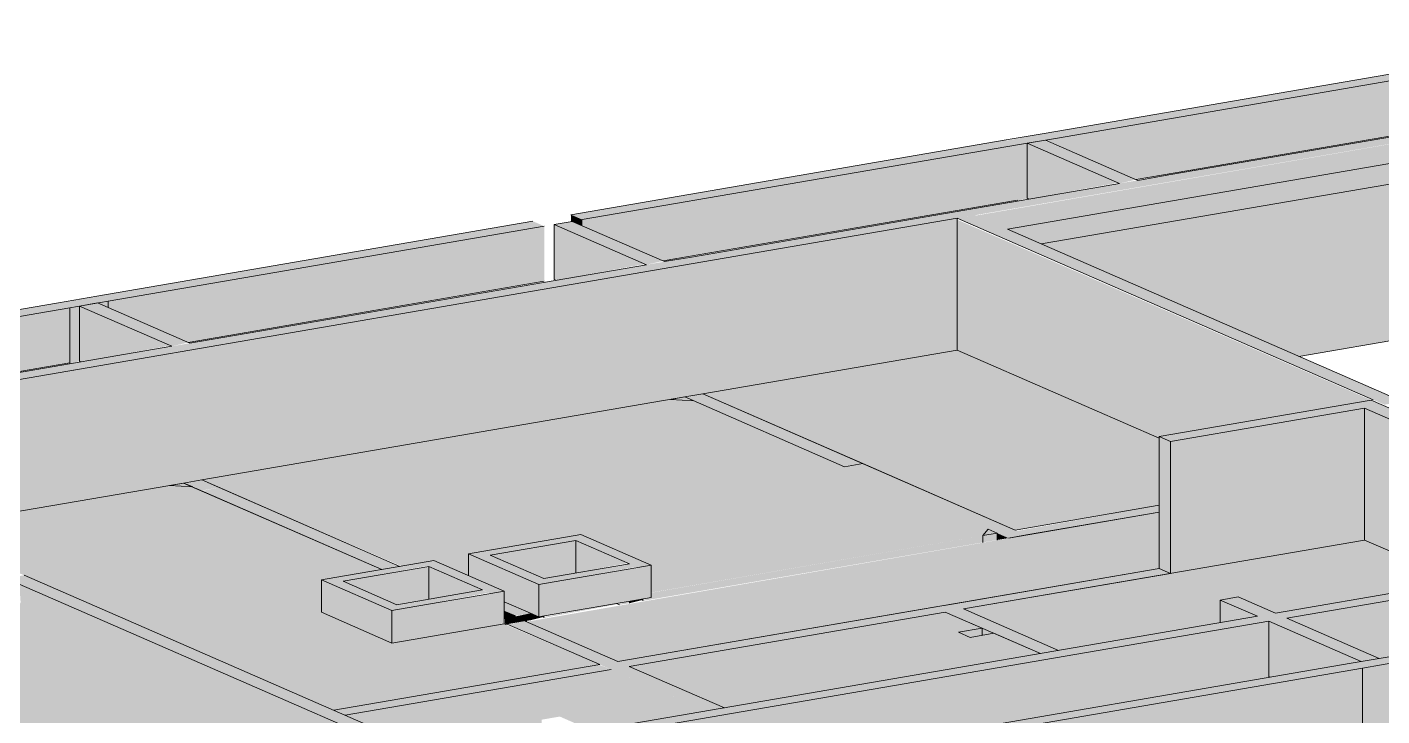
# Model space of a CAD drawing. Header units: centimetres. Extents: x -2102 to 22188, y -1637 to 88376.
# Drawn here: x 17100 to 18305, y 84438 to 85050 of the extents above; entities that cross this region are included whole.
import ezdxf

# ---------------------------------------------------------------- set-up
doc = ezdxf.new("R2010")
doc.units = ezdxf.units.CM
for name, color, linetype, lineweight in [('A-FLOR', 7, 'Continuous', 18), ('S-BEAM', 7, 'Continuous', 18), ('S-COLS', 7, 'Continuous', 18)]:
    doc.layers.add(name, color=color, linetype=linetype, lineweight=lineweight)

# ---------------------------------------------------------------- blocks, each defined once
blk = doc.blocks.new('PED_MÍSULA_VERT__CONC_R1 - L_15_0 x 410_0-2999004-3D K 001 - VISTA 3D BARR')
at = {"layer": 'S-COLS', "lineweight": 9}
for p, q in [((-343.6, 84719.2), (-330.9, 84721.4)), ((-322.9, 84717.9), (-343.6, 84719.2)), ((-330.9, 84721.4), (-322.9, 84717.9))]:
    blk.add_line(p, q, dxfattribs=at)
blk = doc.blocks.new('PED_MÍSULA_VERT__CONC_R1 - L_15_0 x 410_0-V3-3D K 001 - VISTA 3D BARR')
at = {"layer": 'S-COLS', "lineweight": 9}
for p, q in [((-65.8, 84598.1), (-61.1, 84603.7)), ((-61.1, 84603.7), (-53.1, 84600.3)), ((-53.1, 84600.3), (-65.8, 84598.1)), ((-65.8, 84591.9), (-65.8, 84598.1)), ((-53.1, 84600.3), (-53.1, 84594.1))]:
    blk.add_line(p, q, dxfattribs=at)

msp = doc.modelspace()

# ---------------------------------------------------------------- hatches: boundary and pattern name
at = {"layer": 'A-FLOR', "true_color": 0xbfbfbf}
for points in [[(17979.04, 84603.02), (18107.13, 84625.02), (18107.13, 84684.62), (17927.41, 84762.98), (17701.26, 84724.13), (17909.55, 84633.32)], [(17372.76, 84442.66), (17608.76, 84483.66), (17524.13, 84519.57), (17424.54, 84502.46), (17361.85, 84529.8), (17361.85, 84558.65), (17415.54, 84567.9), (17239.24, 84644.76), (17002.48, 84604.09), (17357.04, 84449.51)], [(17625.62, 84486.09), (18107.13, 84568.8), (18107.13, 84618.88), (17544.48, 84521.46), (17619.63, 84488.7)], [(17647.88, 84539.99), (17962.95, 84594.12), (17962.95, 84600.26), (17655.32, 84547.26), (17655.32, 84542.89), (17647.88, 84540.85)], [(17525.85, 84519.03), (17534.38, 84520.5), (17534.38, 84526.64), (17524.49, 84530.95), (17525.35, 84519.25)], [(17534.38, 84520.5), (17547.93, 84522.83), (17547.93, 84528.97), (17534.38, 84526.11), (17534.38, 84522.02)], [(17720.39, 84444.77), (18001.59, 84493.08), (17960.16, 84511.14), (17939.18, 84507.54), (17929.2, 84512.2), (17949.66, 84515.72), (17916.92, 84529.99), (17635.72, 84481.69), (17713.89, 84447.6)], [(17939.18, 84507.54), (17949.66, 84509.34), (17949.66, 84515.72), (17928.68, 84512.11), (17933.02, 84510.22)], [(17467.53, 84401.34), (17557.82, 84417.37), (17557.82, 84434.29), (17573.92, 84437.06), (17602.62, 84424.54), (17704.3, 84442.01), (17619.63, 84478.92), (17382.86, 84438.25), (17451.44, 84408.35)]]:
    msp.add_hatch(color=9, dxfattribs=at).paths.add_polyline_path(points, flags=0)
h = msp.add_hatch(color=9, dxfattribs=at)
h.paths.add_polyline_path([(17534.38, 84526.64), (17547.93, 84528.97), (17524.49, 84539.19), (17524.49, 84530.95), (17529.04, 84528.97)], flags=0)
h.paths.add_polyline_path([(17655.32, 84547.41), (17962.95, 84600.26), (17685.17, 84721.36), (17255.33, 84647.53), (17432.94, 84570.86), (17461.79, 84575.82), (17492.64, 84562.37), (17492.64, 84581.93), (17592.59, 84599.09), (17655.32, 84571.74), (17655.32, 84569.71)], flags=0)
h = msp.add_hatch(color=9, dxfattribs=at)
h.paths.add_polyline_path([(18204.8, 84475.53), (18204.9, 84521.84), (18204.77, 84521.81), (18204.8, 84476.74)], flags=0)
h.paths.add_polyline_path([(18017.69, 84495.84), (18161.48, 84520.54), (18161.48, 84540.71), (18177.57, 84543.48), (18210.76, 84529.01), (18374.68, 84557.16), (18290.02, 84594.08), (17933.02, 84532.75), (18009.82, 84499.27)], flags=0)
at = {"layer": 'S-BEAM', "true_color": 0xbfbfbf}
for points in [[(18014.95, 84951.44), (18565.42, 85045.99), (18555.31, 85050.4), (18004.85, 84955.84)], [(18086.71, 84914.71), (18565.42, 84996.94), (18565.42, 85045.99), (18014.95, 84951.44), (18014.95, 84945.99), (18077.23, 84918.84)], [(18126.03, 84914.44), (18666.4, 85007.26), (18656.3, 85011.66), (18115.93, 84918.84)], [(17972.22, 84870.57), (18695.11, 84994.74), (18666.4, 85007.26), (17944.23, 84882.77), (17952.6, 84879.12)], [(18002.28, 84857.46), (18695.11, 84976.47), (18695.11, 84994.74), (17972.22, 84870.57)], [(18231.54, 84757.51), (18666.4, 84832.21), (18666.4, 84971.54), (18126.03, 84878.71), (18126.03, 84803.51), (18205.2, 84768.99)], [(17593.95, 84879.12), (17981.07, 84945.62), (17970.97, 84950.02), (17583.85, 84883.52)], [(17665.77, 84842.4), (17981.07, 84896.56), (17981.07, 84945.62), (17593.95, 84879.12), (17593.95, 84873.71), (17657.81, 84845.87)], [(18072.08, 84911.31), (18086.71, 84914.71), (18004.85, 84949.7), (17989.9, 84947.13), (18070.62, 84911.94)], [(17991.37, 84897.44), (18070.62, 84911.94), (17989.9, 84947.13), (17989.9, 84898.08)], [(17701.26, 84841.47), (18058.27, 84902.8), (18048.17, 84907.2), (17691.16, 84845.87)], [(17593.95, 84873.71), (17593.95, 84879.12), (17583.85, 84883.52), (17583.85, 84877.38), (17585.06, 84877.59), (17591.4, 84874.83)], [(18307.8, 84714.48), (18323.89, 84717.24), (17943.51, 84883.08), (17927.41, 84880.32), (18301.46, 84717.24)], [(18107.13, 84684.62), (18107.13, 84686.14), (18297.79, 84717.81), (17927.41, 84879.12), (17927.41, 84762.98), (18104.48, 84685.78)], [(17171.95, 84806.63), (17560.07, 84873.3), (17549.97, 84877.7), (17161.85, 84811.03)], [(17243.35, 84769.84), (17560.07, 84824.25), (17560.07, 84873.3), (17171.95, 84806.63), (17171.95, 84800.97), (17228.72, 84776.22)], [(17651.14, 84839), (17665.77, 84842.4), (17585.06, 84877.59), (17568.97, 84874.83), (17649.68, 84839.64)], [(17570.43, 84825.14), (17649.68, 84839.64), (17568.97, 84874.83), (17568.97, 84825.77)], [(16844.13, 84694.24), (17701.26, 84841.47), (17691.16, 84845.87), (16834.03, 84698.64)], [(16734.91, 84731.56), (17138.07, 84800.81), (17127.97, 84805.21), (16724.81, 84735.96)], [(16797.84, 84693.31), (17138.07, 84751.76), (17138.07, 84800.81), (16734.91, 84731.56), (16734.91, 84720.75), (16795.72, 84694.24)], [(17228.72, 84766.44), (17243.35, 84769.84), (17162.63, 84805.03), (17146.54, 84802.26), (17227.25, 84767.08)], [(17148.01, 84752.57), (17227.25, 84767.08), (17146.54, 84802.26), (17146.54, 84753.21)], [(17827.38, 84659.36), (17843.47, 84662.13), (17701.26, 84724.13), (17685.82, 84721.08), (17709.02, 84710.96)], [(17415.58, 84567.88), (17431.67, 84570.65), (17270.75, 84640.81), (17255.33, 84637.75), (17415.54, 84567.9)], [(17989.14, 84598.62), (18107.13, 84618.88), (18107.13, 84625.02), (17980.98, 84602.18), (17986.06, 84599.96)], [(17511.95, 84580.72), (17588.17, 84593.81), (17580.73, 84597.06), (17504.5, 84583.96), (17509.17, 84581.93)], [(17559.79, 84559.86), (17588.17, 84564.73), (17588.17, 84593.81), (17511.95, 84580.72), (17555.38, 84561.78)], [(17643.46, 84569.71), (17655.32, 84571.74), (17592.59, 84599.09), (17580.73, 84597.06), (17642.24, 84570.24)], [(18220.86, 84524.6), (18577.86, 84585.93), (18567.37, 84590.26), (18210.76, 84529.01)], [(17555.38, 84554.58), (17567.24, 84556.61), (17504.5, 84583.96), (17492.64, 84581.93), (17547.93, 84557.82)], [(17555.38, 84525.72), (17555.38, 84554.58), (17492.64, 84581.93), (17492.64, 84562.37), (17524.49, 84547.26), (17524.49, 84539.19), (17554.49, 84526.11)], [(17381.15, 84557.44), (17456.07, 84571.1), (17449.93, 84573.78), (17373.7, 84560.69), (17378.38, 84558.65)], [(17428.96, 84536.6), (17457.37, 84541.48), (17457.37, 84570.54), (17381.15, 84557.44), (17424.54, 84538.52)], [(17512.63, 84546.45), (17524.49, 84548.48), (17461.79, 84575.82), (17449.93, 84573.78), (17511.95, 84546.74)], [(17457.37, 84541.48), (17505.18, 84549.69), (17457.37, 84570.24), (17457.37, 84546.21)], [(17567.24, 84556.61), (17642.24, 84570.24), (17636.02, 84572.95), (17559.79, 84559.86)], [(17567.24, 84527.76), (17643.46, 84540.85), (17643.46, 84569.71), (17567.24, 84556.61), (17567.24, 84540.32)], [(17643.46, 84540.85), (17655.32, 84542.89), (17655.32, 84571.74), (17643.46, 84569.71), (17643.46, 84546.13)], [(17933.02, 84532.75), (18117.23, 84564.4), (18107.13, 84568.8), (17922.92, 84537.16)], [(17173.7, 84519.66), (17189.79, 84522.43), (17097.29, 84562.76), (17081.19, 84559.99), (17167.36, 84522.43)], [(17424.54, 84531.32), (17436.4, 84533.35), (17373.7, 84560.69), (17361.85, 84558.65), (17422.12, 84532.37)], [(17424.54, 84502.46), (17424.54, 84531.32), (17361.85, 84558.65), (17361.85, 84529.8), (17416.81, 84505.83)], [(17555.38, 84525.72), (17567.24, 84527.76), (17567.24, 84556.61), (17555.38, 84554.58), (17555.38, 84526.11)], [(17436.4, 84533.35), (17510.77, 84547.26), (17504.5, 84549.57), (17429.99, 84536.15), (17434.17, 84534.33)], [(17436.4, 84504.5), (17512.63, 84517.59), (17512.63, 84546.45), (17436.4, 84533.35), (17436.4, 84515.1)], [(17512.63, 84517.59), (17524.49, 84520.14), (17524.49, 84548.48), (17512.63, 84546.45), (17512.63, 84519.03)], [(17636.02, 84537.96), (17647.88, 84540.85), (17647.88, 84541.61), (17636.02, 84539.57)], [(17424.54, 84502.46), (17436.4, 84504.5), (17436.4, 84533.35), (17424.54, 84531.32), (17424.54, 84517.05)], [(17547.93, 84522.83), (17559.79, 84525.72), (17559.79, 84526.48), (17554.49, 84526.11), (17547.93, 84528.97), (17547.93, 84525.72)], [(17635.72, 84481.69), (17916.92, 84529.99), (17906.82, 84534.39), (17625.62, 84486.09)], [(17451.44, 84398.57), (17467.53, 84401.34), (17189.79, 84522.43), (17173.7, 84519.66), (17423.29, 84410.85)], [(17451.44, 84223.52), (17451.44, 84398.57), (17173.7, 84519.66), (17173.7, 84344.61), (17413.65, 84240)], [(17619.63, 84478.92), (17635.72, 84481.69), (17543.21, 84522.02), (17527.62, 84519.03), (17619.33, 84479.05)], [(17612.73, 84420.14), (18204.77, 84521.84), (18194.67, 84526.24), (17602.62, 84424.54), (17608.76, 84421.87)], [(18286.94, 84486.01), (18303.04, 84488.77), (18220.86, 84524.58), (18204.81, 84521.82), (18220.86, 84514.82)], [(18206.23, 84472.15), (18286.94, 84486.01), (18204.81, 84521.82), (18204.81, 84472.77)], [(17382.86, 84438.25), (17619.33, 84479.05), (17608.76, 84483.19), (17372.76, 84442.66)], [(17704.3, 84442.01), (17720.39, 84444.77), (17635.72, 84481.69), (17619.63, 84478.92), (17635.72, 84471.91)], [(17713.89, 84381.44), (18288.15, 84480.08), (18278.05, 84484.48), (17703.79, 84385.84), (17709.02, 84383.56)], [(17713.89, 84332.38), (18288.15, 84431.03), (18288.15, 84480.08), (17713.89, 84381.44)]]:
    msp.add_hatch(color=9, dxfattribs=at).paths.add_polyline_path(points, flags=0)
h = msp.add_hatch(color=9, dxfattribs=at)
h.paths.add_polyline_path([(17701.26, 84724.13), (17927.41, 84762.98), (17927.41, 84880.32), (17701.26, 84841.47), (17701.26, 84762.98)], flags=0)
h.paths.add_polyline_path([(18058.27, 84833.05), (18058.27, 84867.07), (18002.28, 84857.46), (18048.17, 84837.45)], flags=0)
h = msp.add_hatch(color=9, dxfattribs=at)
h.paths.add_polyline_path([(17559.79, 84524.86), (17625.62, 84537.09), (17624.47, 84537.59), (17559.79, 84525.72)], flags=0)
h.paths.add_polyline_path([(17002.48, 84604.09), (17701.26, 84724.13), (17701.26, 84841.47), (16844.13, 84694.24), (16844.13, 84673.13), (16996.66, 84606.63)], flags=0)
h = msp.add_hatch(color=9, dxfattribs=at)
h.paths.add_polyline_path([(17627.13, 84536.43), (17636.02, 84537.96), (17635.72, 84539.52), (17625.62, 84537.09)], flags=0)
h.paths.add_polyline_path([(17588.17, 84564.73), (17634.46, 84573.63), (17588.17, 84593.81), (17588.17, 84569.48)], flags=0)
h = msp.add_hatch(color=9, dxfattribs=at)
h.paths.add_polyline_path([(18220.9, 84349.56), (18278.05, 84359.37), (18278.05, 84429.29), (18220.9, 84419.47), (18220.9, 84410.85)], flags=0)
h.paths.add_polyline_path([(18322.03, 84366.93), (18577.86, 84410.87), (18577.86, 84480.79), (18322.03, 84436.85), (18322.03, 84410.85)], flags=0)
h.paths.add_polyline_path([(18303.04, 84488.77), (18577.86, 84535.98), (18577.86, 84585.93), (18220.9, 84524.59), (18299.53, 84490.3)], flags=0)
h = msp.add_hatch(color=9, dxfattribs=at)
h.paths.add_polyline_path([(17173.7, 84125.32), (17173.7, 84519.66), (17081.19, 84559.99), (17081.19, 84182.99), (17163.44, 84197.11), (17173.54, 84192.71), (17173.13, 84146.47), (17138.73, 84140.56), (17173.54, 84125.39)], flags=0)
h.paths.add_polyline_path([(17091.35, 84534.65), (17089.29, 84535.55), (17086.87, 84539.97), (17081.19, 84559.99), (17093.78, 84544.17), (17094.17, 84538.52), (17092.32, 84534.95), (17092.01, 84534.85)], flags=0)
h.paths.add_polyline_path([(17086.47, 84541.88), (17086.91, 84547.26), (17089.29, 84549.49), (17089.66, 84550.06), (17081.19, 84559.99), (17084.9, 84547.26)], flags=0)
h = msp.add_hatch(color=9, dxfattribs=at)
h.paths.add_polyline_path([(17612.73, 84245.09), (17669.91, 84254.91), (17669.91, 84324.83), (17612.73, 84315), (17612.73, 84274.44)], flags=0)
h.paths.add_polyline_path([(17713.89, 84262.46), (18204.77, 84346.78), (18204.77, 84416.7), (17713.89, 84332.38), (17713.89, 84274.44)], flags=0)
h.paths.add_polyline_path([(17694.9, 84384.31), (18204.77, 84471.89), (18204.77, 84521.84), (17612.73, 84420.14), (17691.4, 84385.84)], flags=0)
at = {"layer": 'S-COLS', "true_color": 0xc0c0c0}
for points in [[(17981.07, 84945.62), (18014.95, 84951.44), (18004.85, 84955.84), (17972.22, 84949.48)], [(18058.27, 84902.8), (18126.03, 84914.44), (18115.93, 84918.84), (18048.17, 84907.2), (18054.67, 84904.37)], [(18126.03, 84803.51), (18126.03, 84878.71), (18058.27, 84867.07), (18058.27, 84833.05), (18121.25, 84805.59)], [(17138.07, 84800.81), (17171.95, 84806.63), (17161.85, 84811.03), (17127.97, 84805.21)], [(18376.67, 84673.64), (18392.76, 84676.4), (18296.01, 84718.59), (18107.13, 84686.14), (18117.23, 84681.74), (18290.02, 84711.42), (18370.33, 84676.4)], [(18117.23, 84564.4), (18290.02, 84594.08), (18290.02, 84711.42), (18117.23, 84681.74), (18117.23, 84570.54)], [(18117.23, 84564.4), (18117.23, 84681.74), (18107.13, 84686.14), (18107.13, 84568.8), (18110.08, 84567.52)], [(17973.05, 84595.85), (17989.14, 84598.62), (17843.47, 84662.13), (17827.38, 84659.36), (17966.71, 84598.62)], [(17254.66, 84638.04), (17270.71, 84640.82), (17254.66, 84647.41), (17239.24, 84644.76), (17253.79, 84638.42)], [(17962.95, 84594.12), (17973.05, 84595.85), (17962.95, 84600.26), (17962.95, 84595.85)], [(18204.77, 84521.84), (18220.86, 84524.6), (18177.57, 84543.48), (18161.48, 84540.71), (18194.67, 84526.24)], [(18001.59, 84493.08), (18017.69, 84495.84), (17922.92, 84537.16), (17906.82, 84534.39), (17968.43, 84507.54)], [(18288.15, 84480.08), (18322.03, 84485.9), (18310.61, 84490.08), (18278.05, 84484.48), (18286.94, 84480.61)], [(18319.14, 83898.69), (18322.03, 83899.18), (18322.03, 84485.9), (18288.15, 84480.08), (18288.15, 84179.02), (18298.92, 84180.24), (18319.14, 84171.42), (18319.14, 83899.18)]]:
    msp.add_hatch(color=9, dxfattribs=at).paths.add_polyline_path(points, flags=0)
h = msp.add_hatch(color=9, dxfattribs=at)
h.paths.add_polyline_path([(17981.07, 84895.67), (17989.9, 84898.08), (17989.9, 84947.13), (17981.07, 84945.62), (17981.07, 84896.56)], flags=0)
h.paths.add_polyline_path([(18014.95, 84945.99), (18014.95, 84951.44), (18006, 84949.9), (18012.34, 84947.13)], flags=0)
h = msp.add_hatch(color=9, dxfattribs=at)
h.paths.add_polyline_path([(17138.07, 84750.87), (17146.54, 84753.21), (17146.54, 84802.26), (17138.07, 84800.81), (17138.07, 84766.44)], flags=0)
h.paths.add_polyline_path([(17171.95, 84800.97), (17171.95, 84806.63), (17162.63, 84805.03), (17168.98, 84802.26)], flags=0)
h = msp.add_hatch(color=9, dxfattribs=at)
h.paths.add_polyline_path([(18376.67, 84346.62), (18376.67, 84376.31), (18327.81, 84367.92), (18369.94, 84349.55)], flags=0)
h.paths.add_polyline_path([(18374.68, 84557.16), (18376.67, 84557.5), (18376.67, 84673.64), (18290.02, 84711.42), (18290.02, 84594.08), (18348.1, 84568.75)], flags=0)
h = msp.add_hatch(color=9, dxfattribs=at)
h.paths.add_polyline_path([(18204.81, 84194.8), (18204.77, 84346.78), (18161.48, 84338.47), (18161.48, 84251.22), (18194.67, 84256.93), (18204.77, 84252.52), (18204.77, 84194.81)], flags=0)
h.paths.add_polyline_path([(18204.77, 84471.89), (18204.81, 84472.77), (18204.77, 84472.55)], flags=0)
h.paths.add_polyline_path([(18161.48, 84520.54), (18194.67, 84526.24), (18161.48, 84540.71), (18161.48, 84521.84)], flags=0)
h = msp.add_hatch(color=9, dxfattribs=at)
h.paths.add_polyline_path([(18034.42, 84269.08), (18034.42, 84317.52), (17954.72, 84303.83), (18022.13, 84274.44)], flags=0)
h.paths.add_polyline_path([(17949.66, 84509.34), (17960.16, 84511.14), (17949.66, 84515.72), (17949.66, 84511.14)], flags=0)

# ---------------------------------------------------------------- linework, layer by layer
at = {"layer": 'A-FLOR', "lineweight": 9}
for p, q in [((17927.41, 84762.98), (17701.26, 84724.13)), ((18107.13, 84684.62), (17927.41, 84762.98)), ((17701.26, 84724.13), (17979.04, 84603.02)), ((17685.17, 84721.36), (17255.33, 84647.53)), ((17827.38, 84659.36), (17685.17, 84721.36)), ((17239.24, 84644.76), (17002.48, 84604.09)), ((17415.58, 84567.88), (17239.24, 84644.76)), ((17255.33, 84647.53), (17431.67, 84570.65)), ((18107.13, 84618.88), (17973.05, 84595.85)), ((17979.04, 84603.02), (18107.13, 84625.02)), ((18290.02, 84594.08), (17933.02, 84532.75)), ((18374.68, 84557.16), (18290.02, 84594.08)), ((17625.62, 84486.09), (18107.13, 84568.8)), ((17647.88, 84541.61), (17647.88, 84539.99)), ((17424.54, 84502.46), (17361.85, 84529.8)), ((17547.93, 84528.97), (17524.49, 84539.19)), ((17524.49, 84530.95), (17534.38, 84526.64)), ((17547.93, 84528.97), (17547.93, 84522.83)), ((17916.92, 84529.99), (17635.72, 84481.69)), ((17949.66, 84515.72), (17916.92, 84529.99)), ((17933.02, 84532.75), (18017.69, 84495.84)), ((17524.49, 84519.63), (17424.54, 84502.46)), ((17525.85, 84519.03), (17524.49, 84519.63)), ((17527.12, 84519.25), (17525.85, 84519.03)), ((17609.53, 84483.33), (17527.12, 84519.25)), ((17544.48, 84522.23), (17543.21, 84522.02)), ((17543.21, 84522.02), (17625.62, 84486.09)), ((17928.68, 84512.11), (17949.66, 84515.72)), ((17939.18, 84507.54), (17928.68, 84512.11)), ((17960.16, 84511.14), (17939.18, 84507.54)), ((17949.66, 84515.72), (17949.66, 84509.34)), ((18001.59, 84493.08), (17960.16, 84511.14)), ((17372.76, 84442.66), (17609.53, 84483.33)), ((17635.72, 84481.69), (17720.39, 84444.77)), ((17619.63, 84478.92), (17382.86, 84438.25))]:
    msp.add_line(p, q, dxfattribs=at)
at = {"layer": 'S-BEAM', "lineweight": 9}
for p, q in [((18555.31, 85050.4), (18004.85, 84955.84)), ((18014.95, 84951.44), (18565.42, 85045.99)), ((18656.3, 85011.66), (18115.93, 84918.84)), ((17972.22, 84870.57), (18695.11, 84994.74)), ((18086.71, 84914.71), (18565.42, 84996.94)), ((18695.11, 84976.47), (18002.28, 84857.46)), ((17970.97, 84950.02), (17583.85, 84883.52)), ((17593.95, 84879.12), (17981.07, 84945.62)), ((18006, 84949.9), (17989.9, 84947.13)), ((17989.9, 84947.13), (17989.9, 84898.08)), ((17989.9, 84947.13), (18072.08, 84911.31)), ((18088.17, 84914.07), (18006, 84949.9)), ((18048.17, 84907.2), (17691.16, 84845.87)), ((17665.77, 84842.4), (17981.07, 84896.56)), ((17989.9, 84898.08), (17991.37, 84897.44)), ((17701.26, 84841.47), (17927.41, 84880.32)), ((17927.41, 84880.32), (18297.7, 84718.88)), ((17927.41, 84880.32), (17927.41, 84762.98)), ((17549.97, 84877.7), (17161.85, 84811.03)), ((17171.95, 84806.63), (17560.07, 84873.3)), ((17585.06, 84877.59), (17568.97, 84874.83)), ((17568.97, 84874.83), (17568.97, 84825.77)), ((17568.97, 84874.83), (17651.14, 84839)), ((17667.23, 84841.76), (17585.06, 84877.59)), ((18323.89, 84717.24), (17972.22, 84870.57)), ((17667.23, 84841.76), (17691.16, 84845.87)), ((16844.13, 84694.24), (17701.26, 84841.47)), ((17244.81, 84769.2), (17651.14, 84839)), ((18666.4, 84832.21), (18231.54, 84757.51)), ((17243.35, 84769.84), (17560.07, 84824.25)), ((17568.97, 84825.77), (17570.43, 84825.14)), ((17171.95, 84800.97), (17171.95, 84806.63)), ((17127.97, 84805.21), (16724.81, 84735.96)), ((16734.91, 84731.56), (17138.07, 84800.81)), ((17138.07, 84751.76), (17138.07, 84800.81)), ((17162.63, 84805.03), (17146.54, 84802.26)), ((17146.54, 84802.26), (17146.54, 84753.21)), ((17146.54, 84802.26), (17228.72, 84766.44)), ((17244.81, 84769.2), (17162.63, 84805.03)), ((16834.03, 84698.64), (17228.72, 84766.44)), ((16797.84, 84693.31), (17138.07, 84751.76)), ((17146.54, 84753.21), (17148.01, 84752.57)), ((17701.26, 84724.13), (17685.17, 84721.36)), ((17843.47, 84662.13), (17701.26, 84724.13)), ((17827.38, 84659.36), (17685.17, 84721.36)), ((17827.38, 84659.36), (17843.47, 84662.13)), ((17255.33, 84647.53), (17239.24, 84644.76)), ((17415.58, 84567.88), (17254.66, 84638.04)), ((17270.75, 84640.81), (17431.67, 84570.65)), ((18107.13, 84625.02), (17979.04, 84603.02)), ((17989.14, 84598.62), (18107.13, 84618.88)), ((17580.73, 84597.06), (17504.5, 84583.96)), ((17511.95, 84580.72), (17588.17, 84593.81)), ((17592.59, 84599.09), (17580.73, 84597.06)), ((17588.17, 84593.81), (17636.02, 84572.95)), ((17588.17, 84564.96), (17588.17, 84593.81)), ((17655.32, 84571.74), (17592.59, 84599.09)), ((18567.76, 84590.33), (18210.76, 84529.01)), ((17504.5, 84583.96), (17492.64, 84581.93)), ((17492.64, 84581.93), (17555.38, 84554.58)), ((17492.64, 84581.93), (17492.64, 84562.37)), ((17559.79, 84559.86), (17511.95, 84580.72)), ((18220.86, 84524.6), (18577.86, 84585.93)), ((17449.93, 84573.78), (17373.7, 84560.69)), ((17381.15, 84557.44), (17457.37, 84570.54)), ((17461.79, 84575.82), (17449.93, 84573.78)), ((17457.37, 84570.54), (17505.18, 84549.69)), ((17457.37, 84541.68), (17457.37, 84570.54)), ((17524.49, 84548.48), (17461.79, 84575.82)), ((17636.02, 84572.95), (17559.79, 84559.86)), ((17567.24, 84556.61), (17643.46, 84569.71)), ((17643.46, 84569.71), (17655.32, 84571.74)), ((17655.32, 84571.74), (17655.32, 84542.89)), ((18107.13, 84568.8), (17922.92, 84537.16)), ((18117.23, 84564.4), (18107.13, 84568.8)), ((17173.7, 84519.66), (17081.19, 84559.99)), ((17189.79, 84522.43), (17097.29, 84562.76)), ((17373.7, 84560.69), (17361.85, 84558.65)), ((17361.85, 84558.65), (17424.54, 84531.32)), ((17361.85, 84558.65), (17361.85, 84529.8)), ((17428.96, 84536.6), (17381.15, 84557.44)), ((17555.38, 84554.58), (17567.24, 84556.61)), ((17555.38, 84525.72), (17555.38, 84554.58)), ((17933.02, 84532.75), (18117.23, 84564.4)), ((17505.18, 84549.69), (17428.96, 84536.6)), ((17436.4, 84533.35), (17512.63, 84546.45)), ((17512.63, 84546.45), (17524.49, 84548.48)), ((17524.49, 84548.48), (17524.49, 84519.63)), ((17567.24, 84527.76), (17643.46, 84540.85)), ((17655.32, 84542.89), (17643.46, 84540.85)), ((17647.88, 84541.61), (17647.88, 84539.99)), ((17424.54, 84531.32), (17436.4, 84533.35)), ((17424.54, 84502.46), (17424.54, 84531.32)), ((17547.93, 84522.83), (17547.93, 84528.97)), ((17547.93, 84528.97), (17555.38, 84525.72)), ((17624.47, 84537.59), (17627.13, 84536.43)), ((17906.82, 84534.39), (17625.62, 84486.09)), ((17635.72, 84481.69), (17916.92, 84529.99)), ((17636.02, 84537.96), (17636.02, 84539.57)), ((17173.7, 84519.66), (17451.44, 84398.57)), ((17467.53, 84401.34), (17189.79, 84522.43)), ((17609.53, 84483.33), (17527.12, 84519.25)), ((17625.62, 84486.09), (17543.21, 84522.02)), ((17567.24, 84527.76), (17555.38, 84525.72)), ((17559.79, 84526.48), (17559.79, 84524.86)), ((18194.67, 84526.24), (17602.62, 84424.54)), ((17612.73, 84420.14), (18204.77, 84521.84)), ((18204.77, 84521.84), (18204.77, 84471.89)), ((18204.81, 84521.82), (18286.94, 84486.01)), ((18303.04, 84488.77), (18220.9, 84524.59)), ((17372.76, 84442.66), (17609.53, 84483.33)), ((17720.39, 84444.77), (17635.72, 84481.69)), ((18278.05, 84484.48), (17703.79, 84385.84)), ((18286.94, 84486.01), (18303.04, 84488.77)), ((17619.63, 84478.92), (17382.86, 84438.25)), ((17713.89, 84381.44), (18288.15, 84480.08)), ((18204.81, 84472.77), (18206.23, 84472.15)), ((18288.15, 84431.03), (18288.15, 84480.08))]:
    msp.add_line(p, q, dxfattribs=at)
at = {"layer": 'S-COLS', "lineweight": 9}
for p, q in [((17970.97, 84950.02), (18004.85, 84955.84)), ((17981.07, 84945.62), (18014.95, 84951.44)), ((18115.93, 84918.84), (18088.17, 84914.07)), ((18072.08, 84911.31), (18048.17, 84907.2)), ((17161.85, 84811.03), (17127.97, 84805.21)), ((17171.95, 84806.63), (17138.07, 84800.81)), ((17171.95, 84800.97), (17171.95, 84806.63)), ((17138.07, 84800.81), (17138.07, 84750.87)), ((18107.13, 84686.14), (18296.01, 84718.59)), ((18290.02, 84711.42), (18117.23, 84681.74)), ((18290.02, 84711.42), (18290.02, 84594.08)), ((18376.67, 84673.64), (18290.02, 84711.42)), ((18296.01, 84718.59), (18392.76, 84676.4)), ((18107.13, 84686.14), (18107.13, 84568.8)), ((18117.23, 84681.74), (18107.13, 84686.14)), ((18117.23, 84681.74), (18117.23, 84564.4)), ((17827.38, 84659.36), (17843.47, 84662.13)), ((17843.47, 84662.13), (17979.04, 84603.02)), ((17254.66, 84638.04), (17239.24, 84644.76)), ((17255.33, 84647.53), (17270.75, 84640.81)), ((17989.14, 84598.62), (17973.05, 84595.85)), ((18161.48, 84540.71), (18177.57, 84543.48)), ((18177.57, 84543.48), (18210.76, 84529.01)), ((17906.82, 84534.39), (17922.92, 84537.16)), ((18001.59, 84493.08), (17916.92, 84529.99)), ((17933.02, 84532.75), (18017.69, 84495.84)), ((18161.48, 84540.71), (18161.48, 84520.54)), ((18194.67, 84526.24), (18161.48, 84540.71)), ((18204.81, 84521.82), (18204.77, 84521.84)), ((18220.86, 84524.6), (18220.9, 84524.59)), ((18311.93, 84490.3), (18278.05, 84484.48)), ((18322.03, 84485.9), (18288.15, 84480.08)), ((18288.15, 84480.08), (18288.15, 84179.02))]:
    msp.add_line(p, q, dxfattribs=at)

# ---------------------------------------------------------------- block references
for name, p in [('PED_MÍSULA_VERT__CONC_R1 - L_15_0 x 410_0-2999004-3D K 001 - VISTA 3D BARR', (18016.09, 0)), ('PED_MÍSULA_VERT__CONC_R1 - L_15_0 x 410_0-2999004-3D K 001 - VISTA 3D BARR', (17570.16, -76.6)), ('PED_MÍSULA_VERT__CONC_R1 - L_15_0 x 410_0-V3-3D K 001 - VISTA 3D BARR', (18016.09, 0))]:
    msp.add_blockref(name, p, dxfattribs=at)

doc.saveas('drawing.dxf')
